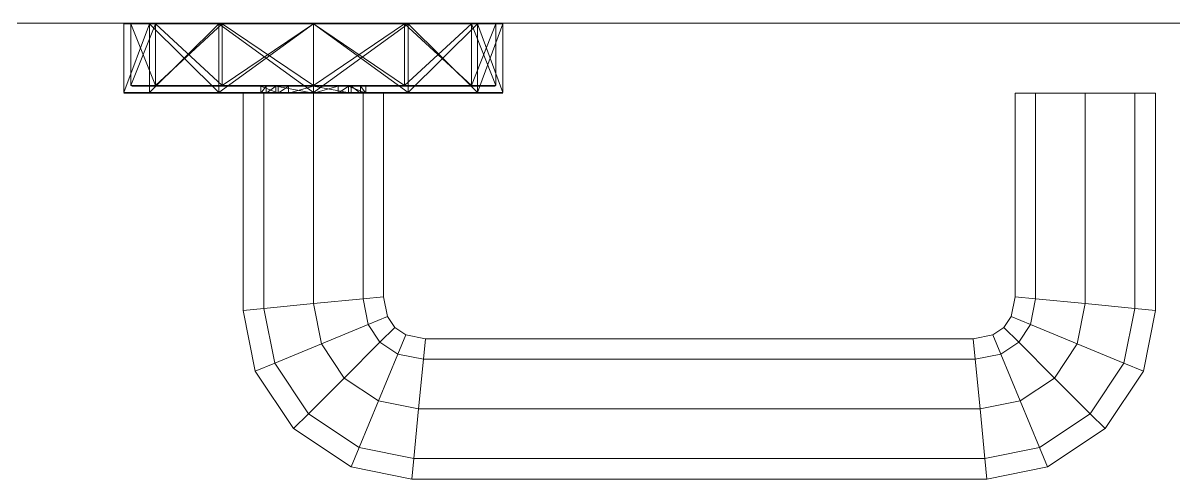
# Model space of a CAD drawing. Header units: millimetres. Extents: x -5300 to 98858, y -5196 to 93886.
# Drawn here: x 7620.6 to 7784.5, y 43045 to 43110 of the extents above; entities that cross this region are included whole.
import ezdxf

# ---------------------------------------------------------------- set-up
doc = ezdxf.new("R2010")
doc.units = ezdxf.units.MM
doc.layers.add('Двери', color=7, linetype='Continuous', lineweight=18, true_color=0x7f7f7f)

# ---------------------------------------------------------------- blocks, each defined once
blk = doc.blocks.new('Дп-14 - Дп-14-246260-Подвал')
at = {"layer": 'Двери', "color": 254, "true_color": 0xd4d4d4}
for p, q in [((8512, 43110), (6988, 43110)), ((6988, 43110), (8512, 43110)), ((8500, 43110), (7000, 43110)), ((7000, 43110), (8500, 43110)), ((8512, 43110), (7612, 43110)), ((8512, 43110), (7612, 43110)), ((7612, 43110), (8512, 43110)), ((7612, 43110), (8512, 43110)), ((7638.62, 43110), (7635, 43110)), ((7635, 43110), (7638.62, 43110)), ((7635, 43110), (7648.5, 43110)), ((7638.62, 43109.9), (7635, 43109.9)), ((7638.62, 43109.9), (7635, 43109.9)), ((7635, 43109.9), (7635, 43100.1)), ((7638.62, 43109.9), (7635, 43100.1)), ((7638.62, 43109.9), (7635, 43100.1)), ((7638.62, 43109.9), (7635, 43109.9)), ((7635, 43109.9), (7638.62, 43109.9)), ((7635, 43100.1), (7635, 43109.9)), ((7638.62, 43109.9), (7635, 43100.1)), ((7635, 43100.1), (7638.62, 43109.9)), ((7638.7, 43110), (7635.1, 43110)), ((7638.7, 43110), (7635.1, 43110)), ((7639.4, 43110), (7635.1, 43110)), ((7639.4, 43110), (7635.1, 43110)), ((7635.9, 43110), (7635.1, 43110)), ((7639.4, 43110), (7635.9, 43110)), ((7639.4, 43110), (7635.9, 43110)), ((7639.48, 43109.9), (7636, 43109.9)), ((7639.48, 43109.9), (7636, 43109.9)), ((7636, 43101.1), (7636, 43109.9)), ((7639.48, 43101.1), (7636, 43109.9)), ((7639.48, 43109.9), (7636, 43101.1)), ((7648.5, 43110), (7638.62, 43110)), ((7638.62, 43110), (7648.5, 43110)), ((7638.62, 43110), (7648.5, 43110)), ((7648.5, 43109.9), (7638.62, 43109.9)), ((7648.5, 43109.9), (7638.62, 43109.9)), ((7648.5, 43109.9), (7638.62, 43100.1)), ((7648.5, 43100.1), (7638.62, 43109.9)), ((7638.62, 43109.9), (7638.62, 43100.1)), ((7638.62, 43109.9), (7638.62, 43100.1)), ((7648.5, 43109.9), (7638.62, 43109.9)), ((7638.62, 43109.9), (7648.5, 43109.9)), ((7648.5, 43109.9), (7638.62, 43100.1)), ((7638.62, 43100.1), (7638.62, 43109.9)), ((7638.62, 43100.1), (7638.62, 43109.9)), ((7638.62, 43109.9), (7648.5, 43100.1)), ((7648.55, 43110), (7638.7, 43110)), ((7648.55, 43110), (7638.7, 43110)), ((7639.4, 43110), (7638.7, 43110)), ((7639.4, 43110), (7638.7, 43110)), ((7648.95, 43110), (7639.4, 43110)), ((7648.95, 43110), (7639.4, 43110)), ((7648.55, 43110), (7639.4, 43110)), ((7648.55, 43110), (7639.4, 43110)), ((7649, 43109.9), (7639.48, 43109.9)), ((7649, 43109.9), (7639.48, 43109.9)), ((7649, 43101.1), (7639.48, 43109.9)), ((7649, 43109.9), (7639.48, 43101.1)), ((7639.48, 43101.1), (7639.48, 43109.9)), ((7639.48, 43101.1), (7639.48, 43109.9)), ((7662, 43110), (7648.5, 43110)), ((7662, 43110), (7648.5, 43110)), ((7675.5, 43110), (7648.5, 43110)), ((7675.5, 43110), (7648.5, 43110)), ((7675.5, 43110), (7648.5, 43110)), ((7648.5, 43110), (7648.5, 43110)), ((7662, 43109.9), (7648.5, 43109.9)), ((7662, 43109.9), (7648.5, 43109.9)), ((7662, 43109.9), (7648.5, 43100.1)), ((7662, 43100.1), (7648.5, 43109.9)), ((7648.5, 43109.9), (7648.5, 43100.1)), ((7648.5, 43109.9), (7648.5, 43100.1)), ((7662, 43109.9), (7648.5, 43109.9)), ((7648.5, 43109.9), (7662, 43109.9)), ((7648.5, 43100.1), (7648.5, 43109.9)), ((7662, 43100.1), (7648.5, 43109.9)), ((7648.5, 43100.1), (7648.5, 43109.9)), ((7648.5, 43109.9), (7662, 43100.1)), ((7662, 43110), (7648.55, 43110)), ((7662, 43110), (7648.55, 43110)), ((7648.95, 43110), (7648.55, 43110)), ((7648.95, 43110), (7648.55, 43110)), ((7662, 43110), (7648.95, 43110)), ((7662, 43110), (7648.95, 43110)), ((7662, 43110), (7648.95, 43110)), ((7662, 43110), (7648.95, 43110)), ((7662, 43109.9), (7649, 43109.9)), ((7662, 43109.9), (7649, 43109.9)), ((7662, 43101.1), (7649, 43109.9)), ((7662, 43109.9), (7649, 43101.1)), ((7649, 43101.1), (7649, 43109.9)), ((7649, 43101.1), (7649, 43109.9)), ((7675.05, 43110), (7662, 43110)), ((7675.45, 43110), (7662, 43110)), ((7675.05, 43110), (7662, 43110)), ((7675.45, 43110), (7662, 43110)), ((7675.05, 43110), (7662, 43110)), ((7662, 43110), (7662, 43110)), ((7675.05, 43110), (7662, 43110)), ((7662, 43110), (7662, 43110)), ((7662, 43110), (7675.5, 43110)), ((7675.5, 43110), (7662, 43110)), ((7675.5, 43109.9), (7662, 43109.9)), ((7675, 43109.9), (7662, 43109.9)), ((7675, 43109.9), (7662, 43109.9)), ((7662, 43109.9), (7675.5, 43109.9)), ((7675.5, 43109.9), (7662, 43100.1)), ((7662, 43109.9), (7662, 43100.1)), ((7675, 43109.9), (7662, 43101.1)), ((7675, 43101.1), (7662, 43109.9)), ((7662, 43101.1), (7662, 43109.9)), ((7662, 43109.9), (7675.5, 43100.1)), ((7662, 43109.9), (7662, 43100.1)), ((7662, 43101.1), (7662, 43109.9)), ((7662, 43109.9), (7675.5, 43109.9)), ((7662, 43109.9), (7675.5, 43109.9)), ((7662, 43100.1), (7662, 43109.9)), ((7662, 43109.9), (7675.5, 43100.1)), ((7662, 43100.1), (7662, 43109.9)), ((7662, 43109.9), (7675.5, 43100.1)), ((7675, 43109.9), (7684.52, 43109.9)), ((7684.52, 43109.9), (7675, 43109.9)), ((7675, 43101.1), (7675, 43109.9)), ((7675, 43101.1), (7684.52, 43109.9)), ((7684.52, 43101.1), (7675, 43109.9)), ((7675, 43101.1), (7675, 43109.9)), ((7684.6, 43110), (7675.05, 43110)), ((7684.6, 43110), (7675.05, 43110)), ((7675.05, 43110), (7675.45, 43110)), ((7675.05, 43110), (7685.3, 43110)), ((7685.3, 43110), (7675.05, 43110)), ((7675.05, 43110), (7675.45, 43110)), ((7675.45, 43110), (7685.3, 43110)), ((7685.3, 43110), (7675.45, 43110)), ((7675.5, 43110), (7685.38, 43110)), ((7685.38, 43110), (7675.5, 43110)), ((7675.5, 43110), (7689, 43110)), ((7675.5, 43110), (7685.38, 43110)), ((7675.5, 43110), (7675.5, 43110)), ((7685.38, 43109.9), (7675.5, 43109.9)), ((7675.5, 43109.9), (7685.38, 43109.9)), ((7685.38, 43109.9), (7675.5, 43100.1)), ((7675.5, 43109.9), (7675.5, 43100.1)), ((7675.5, 43109.9), (7675.5, 43100.1)), ((7675.5, 43109.9), (7685.38, 43100.1)), ((7675.5, 43109.9), (7685.38, 43109.9)), ((7675.5, 43109.9), (7685.38, 43109.9)), ((7675.5, 43100.1), (7675.5, 43109.9)), ((7675.5, 43100.1), (7685.38, 43109.9)), ((7675.5, 43100.1), (7675.5, 43109.9)), ((7675.5, 43109.9), (7685.38, 43100.1)), ((7684.52, 43109.9), (7688, 43109.9)), ((7688, 43109.9), (7684.52, 43109.9)), ((7684.52, 43101.1), (7684.52, 43109.9)), ((7684.52, 43101.1), (7688, 43109.9)), ((7688, 43101.1), (7684.52, 43109.9)), ((7684.52, 43101.1), (7684.52, 43109.9)), ((7684.6, 43110), (7688.1, 43110)), ((7688.1, 43110), (7684.6, 43110)), ((7684.6, 43110), (7685.3, 43110)), ((7684.6, 43110), (7688.9, 43110)), ((7688.9, 43110), (7684.6, 43110)), ((7684.6, 43110), (7685.3, 43110)), ((7685.3, 43110), (7688.9, 43110)), ((7688.9, 43110), (7685.3, 43110)), ((7685.38, 43110), (7689, 43110)), ((7689, 43110), (7685.38, 43110)), ((7685.38, 43109.9), (7689, 43109.9)), ((7689, 43109.9), (7685.38, 43109.9)), ((7685.38, 43109.9), (7685.38, 43100.1)), ((7685.38, 43109.9), (7689, 43100.1)), ((7689, 43109.9), (7685.38, 43100.1)), ((7685.38, 43109.9), (7685.38, 43100.1)), ((7685.38, 43109.9), (7689, 43109.9)), ((7689, 43109.9), (7685.38, 43109.9)), ((7685.38, 43100.1), (7685.38, 43109.9)), ((7685.38, 43100.1), (7689, 43109.9)), ((7689, 43100.1), (7685.38, 43109.9)), ((7685.38, 43100.1), (7685.38, 43109.9)), ((7688, 43101.1), (7688, 43109.9)), ((7688.1, 43110), (7688.9, 43110)), ((7689, 43109.9), (7689, 43100.1)), ((7689, 43100.1), (7689, 43109.9)), ((7639.48, 43101.1), (7636, 43101.1)), ((7639.48, 43101.1), (7636, 43101.1)), ((7639.57, 43101), (7636.1, 43101)), ((7639.57, 43101), (7636.1, 43101)), ((7657, 43101), (7636.1, 43101)), ((7657, 43101), (7636.1, 43101)), ((7657, 43101), (7636.1, 43101)), ((7649, 43101.1), (7639.48, 43101.1)), ((7649, 43101.1), (7639.48, 43101.1)), ((7649.05, 43101), (7639.57, 43101)), ((7649.05, 43101), (7639.57, 43101)), ((7657, 43101), (7639.57, 43101)), ((7654.53, 43101), (7639.57, 43101)), ((7655.28, 43101), (7639.57, 43101)), ((7639.57, 43101), (7657, 43101)), ((7657, 43101), (7639.57, 43101)), ((7662, 43101.1), (7649, 43101.1)), ((7662, 43101.1), (7649, 43101.1)), ((7662, 43101), (7649.05, 43101)), ((7662, 43101), (7649.05, 43101)), ((7649.05, 43101), (7657, 43101)), ((7649.05, 43101), (7657, 43101)), ((7649.05, 43101), (7658.46, 43101)), ((7656.63, 43101), (7649.05, 43101)), ((7655.28, 43101), (7649.05, 43101)), ((7654.53, 43100), (7654.53, 43101)), ((7654.53, 43101), (7655.28, 43101)), ((7654.53, 43101), (7657, 43101)), ((7654.53, 43100), (7655.28, 43101)), ((7657, 43100), (7654.53, 43101)), ((7654.53, 43101), (7657, 43101)), ((7656.63, 43101), (7655.28, 43101)), ((7655.28, 43100), (7656.63, 43101)), ((7655.28, 43100), (7655.28, 43101)), ((7662, 43101), (7656.63, 43101)), ((7662, 43100), (7656.63, 43101)), ((7656.63, 43100), (7656.63, 43101)), ((7662, 43101), (7656.63, 43101)), ((7657, 43101), (7658.46, 43101)), ((7657, 43101), (7657, 43100)), ((7657, 43100), (7657, 43101)), ((7657, 43101), (7657, 43101)), ((7657, 43101), (7657, 43100)), ((7657, 43101), (7657, 43101)), ((7657, 43101), (7657, 43100)), ((7658.46, 43101), (7657, 43100)), ((7657, 43100), (7657, 43101)), ((7657, 43100), (7657, 43101)), ((7657, 43100), (7657, 43101)), ((7657, 43101), (7657, 43100)), ((7657, 43101), (7657, 43101)), ((7657, 43101), (7657, 43101)), ((7657, 43100), (7657, 43101)), ((7657, 43100), (7657, 43101)), ((7657, 43100), (7657, 43101)), ((7657, 43101), (7657, 43101)), ((7662, 43101), (7658.46, 43101)), ((7662, 43101), (7658.46, 43101)), ((7662, 43101), (7658.46, 43100)), ((7658.46, 43101), (7658.46, 43100)), ((7675, 43101.1), (7662, 43101.1)), ((7675, 43101.1), (7662, 43101.1)), ((7674.95, 43101), (7662, 43101)), ((7674.95, 43101), (7662, 43101)), ((7667.38, 43101), (7662, 43101)), ((7662, 43101), (7665.54, 43101)), ((7667.38, 43100), (7662, 43101)), ((7662, 43100), (7662, 43101)), ((7667.38, 43101), (7662, 43101)), ((7662, 43101), (7662, 43101)), ((7662, 43101), (7665.54, 43101)), ((7662, 43101), (7662, 43100)), ((7665.54, 43101), (7662, 43100)), ((7662, 43101), (7662, 43101)), ((7667, 43101), (7665.54, 43101)), ((7667, 43101), (7665.54, 43100)), ((7674.95, 43101), (7665.54, 43101)), ((7665.54, 43101), (7665.54, 43100)), ((7667, 43100), (7667, 43101)), ((7669.47, 43101), (7667, 43101)), ((7667, 43101), (7667, 43100)), ((7669.47, 43100), (7667, 43101)), ((7667, 43100), (7667, 43101)), ((7667, 43100), (7667, 43101)), ((7667, 43100), (7667, 43101)), ((7669.47, 43101), (7667, 43101)), ((7667, 43101), (7667, 43101)), ((7667, 43101), (7667, 43101)), ((7667, 43101), (7684.43, 43101)), ((7667, 43101), (7687.9, 43101)), ((7667, 43101), (7667, 43101)), ((7667, 43101), (7667, 43100)), ((7667, 43101), (7687.9, 43101)), ((7667, 43101), (7667, 43101)), ((7667, 43101), (7667, 43100)), ((7667, 43101), (7667, 43100)), ((7667, 43101), (7687.9, 43101)), ((7667, 43101), (7684.43, 43101)), ((7667, 43101), (7667, 43101)), ((7667, 43101), (7667, 43100)), ((7667, 43101), (7667, 43100)), ((7667, 43101), (7667, 43100)), ((7667, 43101), (7684.43, 43101)), ((7667, 43101), (7674.95, 43101)), ((7667, 43101), (7674.95, 43101)), ((7667.38, 43101), (7668.72, 43101)), ((7668.72, 43100), (7667.38, 43101)), ((7667.38, 43100), (7667.38, 43101)), ((7667.38, 43101), (7674.95, 43101)), ((7669.47, 43101), (7668.72, 43101)), ((7669.47, 43100), (7668.72, 43101)), ((7668.72, 43100), (7668.72, 43101)), ((7668.72, 43101), (7674.95, 43101)), ((7668.72, 43101), (7684.43, 43101)), ((7669.47, 43100), (7669.47, 43101)), ((7669.47, 43101), (7684.43, 43101)), ((7674.95, 43101), (7684.43, 43101)), ((7684.43, 43101), (7674.95, 43101)), ((7684.52, 43101.1), (7675, 43101.1)), ((7684.52, 43101.1), (7675, 43101.1)), ((7684.43, 43101), (7687.9, 43101)), ((7687.9, 43101), (7684.43, 43101)), ((7684.52, 43101.1), (7688, 43101.1)), ((7688, 43101.1), (7684.52, 43101.1)), ((7638.62, 43100.1), (7635, 43100.1)), ((7638.62, 43100.1), (7635, 43100.1)), ((7638.62, 43100.1), (7635, 43100.1)), ((7635, 43100.1), (7638.62, 43100.1)), ((7638.62, 43100), (7635, 43100)), ((7635, 43100), (7638.62, 43100)), ((7648.5, 43100), (7635, 43100)), ((7638.7, 43100), (7635.1, 43100)), ((7638.7, 43100), (7635.1, 43100)), ((7657, 43100), (7635.1, 43100)), ((7657, 43100), (7635.1, 43100)), ((7657, 43100), (7635.1, 43100)), ((7648.5, 43100.1), (7638.62, 43100.1)), ((7648.5, 43100.1), (7638.62, 43100.1)), ((7648.5, 43100.1), (7638.62, 43100.1)), ((7638.62, 43100.1), (7648.5, 43100.1)), ((7648.5, 43100), (7638.62, 43100)), ((7638.62, 43100), (7648.5, 43100)), ((7648.5, 43100), (7638.62, 43100)), ((7648.55, 43100), (7638.7, 43100)), ((7648.55, 43100), (7638.7, 43100)), ((7655.28, 43100), (7638.7, 43100)), ((7657, 43100), (7638.7, 43100)), ((7654.53, 43100), (7638.7, 43100)), ((7638.7, 43100), (7657, 43100)), ((7657, 43100), (7638.7, 43100)), ((7662, 43100.1), (7648.5, 43100.1)), ((7662, 43100.1), (7648.5, 43100.1)), ((7648.5, 43100.1), (7662, 43100.1)), ((7648.5, 43100.1), (7662, 43100.1)), ((7662, 43100), (7648.5, 43100)), ((7648.5, 43100), (7662, 43100)), ((7648.5, 43100), (7648.5, 43100)), ((7648.5, 43100), (7675.5, 43100)), ((7648.5, 43100), (7675.5, 43100)), ((7648.5, 43100), (7675.5, 43100)), ((7662, 43100), (7648.55, 43100)), ((7662, 43100), (7648.55, 43100)), ((7656.63, 43100), (7648.55, 43100)), ((7648.55, 43100), (7655.28, 43100)), ((7658.46, 43100), (7648.55, 43100)), ((7657, 43100), (7648.55, 43100)), ((7657, 43100), (7648.55, 43100)), ((7652, 43100), (7654.93, 43100)), ((7652, 43069.02), (7652, 43100)), ((7654.93, 43100), (7652, 43100)), ((7652, 43100), (7652, 43069.02)), ((7655.28, 43100), (7654.53, 43100)), ((7654.53, 43100), (7657, 43100)), ((7654.53, 43100), (7657, 43100)), ((7654.93, 43100), (7654.93, 43069.3)), ((7654.93, 43100), (7662, 43100)), ((7654.93, 43069.3), (7654.93, 43100)), ((7654.93, 43069.3), (7654.93, 43100)), ((7662, 43100), (7654.93, 43100)), ((7654.93, 43100), (7654.93, 43069.3)), ((7656.63, 43100), (7655.28, 43100)), ((7662, 43100), (7656.63, 43100)), ((7662, 43100), (7656.63, 43100)), ((7658.46, 43100), (7657, 43100)), ((7657, 43100), (7657, 43100)), ((7657, 43100), (7657, 43100)), ((7657, 43100), (7657, 43100)), ((7657, 43100), (7657, 43100)), ((7657, 43100), (7657, 43100)), ((7662, 43100), (7658.46, 43100)), ((7662, 43100), (7658.46, 43100)), ((7675.5, 43100.1), (7662, 43100.1)), ((7675.5, 43100.1), (7662, 43100.1)), ((7662, 43100.1), (7675.5, 43100.1)), ((7662, 43100.1), (7675.5, 43100.1)), ((7675.45, 43100), (7662, 43100)), ((7675.45, 43100), (7662, 43100)), ((7667.38, 43100), (7662, 43100)), ((7665.54, 43100), (7662, 43100)), ((7667.38, 43100), (7662, 43100)), ((7662, 43100), (7662, 43100)), ((7665.54, 43100), (7662, 43100)), ((7662, 43100), (7662, 43100)), ((7662, 43100), (7675.5, 43100)), ((7662, 43100), (7675.5, 43100)), ((7662, 43100), (7662, 43070)), ((7662, 43100), (7669.07, 43100)), ((7662, 43070), (7662, 43100)), ((7662, 43070), (7662, 43100)), ((7669.07, 43100), (7662, 43100)), ((7662, 43100), (7662, 43070)), ((7667, 43100), (7665.54, 43100)), ((7665.54, 43100), (7675.45, 43100)), ((7669.47, 43100), (7667, 43100)), ((7669.47, 43100), (7667, 43100)), ((7667, 43100), (7667, 43100)), ((7667, 43100), (7685.3, 43100)), ((7667, 43100), (7667, 43100)), ((7667, 43100), (7688.9, 43100)), ((7667, 43100), (7667, 43100)), ((7667, 43100), (7675.45, 43100)), ((7667, 43100), (7667, 43100)), ((7667, 43100), (7675.45, 43100)), ((7667, 43100), (7685.3, 43100)), ((7667, 43100), (7667, 43100)), ((7667, 43100), (7688.9, 43100)), ((7667, 43100), (7685.3, 43100)), ((7667, 43100), (7688.9, 43100)), ((7668.72, 43100), (7667.38, 43100)), ((7675.45, 43100), (7667.38, 43100)), ((7669.47, 43100), (7668.72, 43100)), ((7685.3, 43100), (7668.72, 43100)), ((7675.45, 43100), (7668.72, 43100)), ((7669.07, 43100), (7669.07, 43070.7)), ((7669.07, 43100), (7672, 43100)), ((7669.07, 43070.7), (7669.07, 43100)), ((7669.07, 43070.7), (7669.07, 43100)), ((7672, 43100), (7669.07, 43100)), ((7669.07, 43100), (7669.07, 43070.7)), ((7669.47, 43100), (7685.3, 43100)), ((7672, 43100), (7672, 43070.98)), ((7672, 43070.98), (7672, 43100)), ((7685.3, 43100), (7675.45, 43100)), ((7675.45, 43100), (7685.3, 43100)), ((7675.5, 43100.1), (7685.38, 43100.1)), ((7675.5, 43100.1), (7685.38, 43100.1)), ((7675.5, 43100.1), (7685.38, 43100.1)), ((7675.5, 43100.1), (7685.38, 43100.1)), ((7675.5, 43100), (7685.38, 43100)), ((7685.38, 43100), (7675.5, 43100)), ((7675.5, 43100), (7675.5, 43100)), ((7685.38, 43100), (7675.5, 43100)), ((7689, 43100), (7675.5, 43100)), ((7685.3, 43100), (7688.9, 43100)), ((7688.9, 43100), (7685.3, 43100)), ((7685.38, 43100.1), (7689, 43100.1)), ((7689, 43100.1), (7685.38, 43100.1)), ((7685.38, 43100.1), (7689, 43100.1)), ((7689, 43100.1), (7685.38, 43100.1)), ((7685.38, 43100), (7689, 43100)), ((7689, 43100), (7685.38, 43100)), ((7764.93, 43100), (7762, 43100)), ((7762, 43100), (7764.93, 43100)), ((7762, 43070.98), (7762, 43100)), ((7762, 43100), (7764.93, 43100)), ((7764.93, 43100), (7762, 43100)), ((7762, 43100), (7762, 43070.98)), ((7772, 43100), (7764.93, 43100)), ((7764.93, 43100), (7772, 43100)), ((7764.93, 43070.7), (7764.93, 43100)), ((7764.93, 43100), (7772, 43100)), ((7764.93, 43100), (7764.93, 43070.7)), ((7764.93, 43070.7), (7764.93, 43100)), ((7772, 43100), (7764.93, 43100)), ((7764.93, 43100), (7764.93, 43070.7)), ((7772, 43070), (7772, 43100)), ((7772, 43100), (7779.07, 43100)), ((7779.07, 43100), (7772, 43100)), ((7772, 43100), (7779.07, 43100)), ((7772, 43100), (7772, 43070)), ((7772, 43070), (7772, 43100)), ((7779.07, 43100), (7772, 43100)), ((7772, 43100), (7772, 43070)), ((7779.07, 43069.3), (7779.07, 43100)), ((7779.07, 43100), (7782, 43100)), ((7779.07, 43100), (7779.07, 43069.3)), ((7782, 43100), (7779.07, 43100)), ((7779.07, 43100), (7782, 43100)), ((7782, 43100), (7779.07, 43100)), ((7779.07, 43100), (7779.07, 43069.3)), ((7779.07, 43069.3), (7779.07, 43100)), ((7782, 43100), (7782, 43069.02)), ((7782, 43069.02), (7782, 43100)), ((7672, 43070.98), (7669.07, 43070.7)), ((7669.07, 43070.7), (7672, 43070.98)), ((7669.07, 43070.7), (7672, 43070.98)), ((7672, 43070.98), (7669.07, 43070.7)), ((7672, 43070.98), (7672.56, 43068.16)), ((7672.56, 43068.16), (7672, 43070.98)), ((7761.44, 43068.16), (7762, 43070.98)), ((7762, 43070.98), (7761.44, 43068.16)), ((7762, 43070.98), (7764.93, 43070.7)), ((7764.93, 43070.7), (7762, 43070.98)), ((7762, 43070.98), (7764.93, 43070.7)), ((7764.93, 43070.7), (7762, 43070.98)), ((7654.93, 43069.3), (7652, 43069.02)), ((7652, 43069.02), (7654.93, 43069.3)), ((7652, 43069.02), (7654.93, 43069.3)), ((7654.93, 43069.3), (7652, 43069.02)), ((7662, 43070), (7654.93, 43069.3)), ((7654.93, 43069.3), (7662, 43070)), ((7654.93, 43069.3), (7662, 43070)), ((7662, 43070), (7654.93, 43069.3)), ((7654.93, 43069.3), (7656.48, 43061.5)), ((7656.48, 43061.5), (7654.93, 43069.3)), ((7656.48, 43061.5), (7654.93, 43069.3)), ((7654.93, 43069.3), (7656.48, 43061.5)), ((7669.07, 43070.7), (7662, 43070)), ((7662, 43070), (7669.07, 43070.7)), ((7662, 43070), (7669.07, 43070.7)), ((7669.07, 43070.7), (7662, 43070)), ((7662, 43070), (7663.14, 43064.26)), ((7663.14, 43064.26), (7662, 43070)), ((7663.14, 43064.26), (7662, 43070)), ((7662, 43070), (7663.14, 43064.26)), ((7669.07, 43070.7), (7669.8, 43067.02)), ((7669.8, 43067.02), (7669.07, 43070.7)), ((7669.8, 43067.02), (7669.07, 43070.7)), ((7669.07, 43070.7), (7669.8, 43067.02)), ((7764.2, 43067.02), (7764.93, 43070.7)), ((7764.93, 43070.7), (7764.2, 43067.02)), ((7764.93, 43070.7), (7764.2, 43067.02)), ((7764.2, 43067.02), (7764.93, 43070.7)), ((7764.93, 43070.7), (7772, 43070)), ((7772, 43070), (7764.93, 43070.7)), ((7764.93, 43070.7), (7772, 43070)), ((7772, 43070), (7764.93, 43070.7)), ((7770.86, 43064.26), (7772, 43070)), ((7772, 43070), (7770.86, 43064.26)), ((7772, 43070), (7770.86, 43064.26)), ((7770.86, 43064.26), (7772, 43070)), ((7772, 43070), (7779.07, 43069.3)), ((7779.07, 43069.3), (7772, 43070)), ((7779.07, 43069.3), (7772, 43070)), ((7772, 43070), (7779.07, 43069.3)), ((7777.52, 43061.5), (7779.07, 43069.3)), ((7779.07, 43069.3), (7777.52, 43061.5)), ((7779.07, 43069.3), (7777.52, 43061.5)), ((7777.52, 43061.5), (7779.07, 43069.3)), ((7779.07, 43069.3), (7782, 43069.02)), ((7782, 43069.02), (7779.07, 43069.3)), ((7782, 43069.02), (7779.07, 43069.3)), ((7779.07, 43069.3), (7782, 43069.02)), ((7653.72, 43060.36), (7652, 43069.02)), ((7652, 43069.02), (7653.72, 43060.36)), ((7672.56, 43068.16), (7669.8, 43067.02)), ((7669.8, 43067.02), (7672.56, 43068.16)), ((7669.8, 43067.02), (7672.56, 43068.16)), ((7672.56, 43068.16), (7669.8, 43067.02)), ((7672.56, 43068.16), (7673.6, 43066.6)), ((7673.6, 43066.6), (7672.56, 43068.16)), ((7760.4, 43066.6), (7761.44, 43068.16)), ((7761.44, 43068.16), (7760.4, 43066.6)), ((7761.44, 43068.16), (7764.2, 43067.02)), ((7764.2, 43067.02), (7761.44, 43068.16)), ((7764.2, 43067.02), (7761.44, 43068.16)), ((7761.44, 43068.16), (7764.2, 43067.02)), ((7782, 43069.02), (7780.28, 43060.36)), ((7780.28, 43060.36), (7782, 43069.02)), ((7669.8, 43067.02), (7663.14, 43064.26)), ((7663.14, 43064.26), (7669.8, 43067.02)), ((7663.14, 43064.26), (7669.8, 43067.02)), ((7669.8, 43067.02), (7663.14, 43064.26)), ((7669.8, 43067.02), (7671.49, 43064.49)), ((7671.49, 43064.49), (7669.8, 43067.02)), ((7671.49, 43064.49), (7669.8, 43067.02)), ((7669.8, 43067.02), (7671.49, 43064.49)), ((7673.6, 43066.6), (7671.49, 43064.49)), ((7671.49, 43064.49), (7673.6, 43066.6)), ((7671.49, 43064.49), (7673.6, 43066.6)), ((7673.6, 43066.6), (7671.49, 43064.49)), ((7673.6, 43066.6), (7675.16, 43065.56)), ((7675.16, 43065.56), (7673.6, 43066.6)), ((7758.84, 43065.56), (7760.4, 43066.6)), ((7760.4, 43066.6), (7758.84, 43065.56)), ((7760.4, 43066.6), (7762.51, 43064.49)), ((7762.51, 43064.49), (7760.4, 43066.6)), ((7762.51, 43064.49), (7760.4, 43066.6)), ((7760.4, 43066.6), (7762.51, 43064.49)), ((7762.51, 43064.49), (7764.2, 43067.02)), ((7764.2, 43067.02), (7762.51, 43064.49)), ((7764.2, 43067.02), (7762.51, 43064.49)), ((7762.51, 43064.49), (7764.2, 43067.02)), ((7764.2, 43067.02), (7770.86, 43064.26)), ((7770.86, 43064.26), (7764.2, 43067.02)), ((7770.86, 43064.26), (7764.2, 43067.02)), ((7764.2, 43067.02), (7770.86, 43064.26)), ((7671.49, 43064.49), (7666.39, 43059.39)), ((7666.39, 43059.39), (7671.49, 43064.49)), ((7666.39, 43059.39), (7671.49, 43064.49)), ((7671.49, 43064.49), (7666.39, 43059.39)), ((7671.49, 43064.49), (7674.02, 43062.8)), ((7674.02, 43062.8), (7671.49, 43064.49)), ((7674.02, 43062.8), (7671.49, 43064.49)), ((7671.49, 43064.49), (7674.02, 43062.8)), ((7675.16, 43065.56), (7674.02, 43062.8)), ((7674.02, 43062.8), (7675.16, 43065.56)), ((7674.02, 43062.8), (7675.16, 43065.56)), ((7675.16, 43065.56), (7674.02, 43062.8)), ((7675.16, 43065.56), (7677.98, 43065)), ((7677.98, 43065), (7675.16, 43065.56)), ((7677.98, 43065), (7677.7, 43062.07)), ((7677.7, 43062.07), (7677.98, 43065)), ((7677.7, 43062.07), (7677.98, 43065)), ((7677.98, 43065), (7677.7, 43062.07)), ((7677.98, 43065), (7756.02, 43065)), ((7756.02, 43065), (7677.98, 43065)), ((7756.02, 43065), (7758.84, 43065.56)), ((7758.84, 43065.56), (7756.02, 43065)), ((7756.02, 43065), (7756.3, 43062.07)), ((7756.3, 43062.07), (7756.02, 43065)), ((7756.3, 43062.07), (7756.02, 43065)), ((7756.02, 43065), (7756.3, 43062.07)), ((7758.84, 43065.56), (7759.98, 43062.8)), ((7759.98, 43062.8), (7758.84, 43065.56)), ((7759.98, 43062.8), (7758.84, 43065.56)), ((7758.84, 43065.56), (7759.98, 43062.8)), ((7759.98, 43062.8), (7762.51, 43064.49)), ((7762.51, 43064.49), (7759.98, 43062.8)), ((7762.51, 43064.49), (7759.98, 43062.8)), ((7759.98, 43062.8), (7762.51, 43064.49)), ((7762.51, 43064.49), (7767.61, 43059.39)), ((7767.61, 43059.39), (7762.51, 43064.49)), ((7767.61, 43059.39), (7762.51, 43064.49)), ((7762.51, 43064.49), (7767.61, 43059.39)), ((7663.14, 43064.26), (7656.48, 43061.5)), ((7656.48, 43061.5), (7663.14, 43064.26)), ((7656.48, 43061.5), (7663.14, 43064.26)), ((7663.14, 43064.26), (7656.48, 43061.5)), ((7663.14, 43064.26), (7666.39, 43059.39)), ((7666.39, 43059.39), (7663.14, 43064.26)), ((7666.39, 43059.39), (7663.14, 43064.26)), ((7663.14, 43064.26), (7666.39, 43059.39)), ((7674.02, 43062.8), (7671.26, 43056.14)), ((7671.26, 43056.14), (7674.02, 43062.8)), ((7671.26, 43056.14), (7674.02, 43062.8)), ((7674.02, 43062.8), (7671.26, 43056.14)), ((7674.02, 43062.8), (7677.7, 43062.07)), ((7677.7, 43062.07), (7674.02, 43062.8)), ((7677.7, 43062.07), (7674.02, 43062.8)), ((7674.02, 43062.8), (7677.7, 43062.07)), ((7756.3, 43062.07), (7759.98, 43062.8)), ((7759.98, 43062.8), (7756.3, 43062.07)), ((7759.98, 43062.8), (7756.3, 43062.07)), ((7756.3, 43062.07), (7759.98, 43062.8)), ((7759.98, 43062.8), (7762.74, 43056.14)), ((7762.74, 43056.14), (7759.98, 43062.8)), ((7762.74, 43056.14), (7759.98, 43062.8)), ((7759.98, 43062.8), (7762.74, 43056.14)), ((7767.61, 43059.39), (7770.86, 43064.26)), ((7770.86, 43064.26), (7767.61, 43059.39)), ((7770.86, 43064.26), (7767.61, 43059.39)), ((7767.61, 43059.39), (7770.86, 43064.26)), ((7770.86, 43064.26), (7777.52, 43061.5)), ((7777.52, 43061.5), (7770.86, 43064.26)), ((7777.52, 43061.5), (7770.86, 43064.26)), ((7770.86, 43064.26), (7777.52, 43061.5)), ((7656.48, 43061.5), (7653.72, 43060.36)), ((7653.72, 43060.36), (7656.48, 43061.5)), ((7653.72, 43060.36), (7656.48, 43061.5)), ((7656.48, 43061.5), (7653.72, 43060.36)), ((7656.48, 43061.5), (7661.3, 43054.3)), ((7661.3, 43054.3), (7656.48, 43061.5)), ((7661.3, 43054.3), (7656.48, 43061.5)), ((7656.48, 43061.5), (7661.3, 43054.3)), ((7677.7, 43062.07), (7677, 43055)), ((7677, 43055), (7677.7, 43062.07)), ((7677, 43055), (7677.7, 43062.07)), ((7677.7, 43062.07), (7677, 43055)), ((7677.7, 43062.07), (7756.3, 43062.07)), ((7756.3, 43062.07), (7677.7, 43062.07)), ((7756.3, 43062.07), (7677.7, 43062.07)), ((7677.7, 43062.07), (7756.3, 43062.07)), ((7756.3, 43062.07), (7757, 43055)), ((7757, 43055), (7756.3, 43062.07)), ((7757, 43055), (7756.3, 43062.07)), ((7756.3, 43062.07), (7757, 43055)), ((7772.7, 43054.3), (7777.52, 43061.5)), ((7777.52, 43061.5), (7772.7, 43054.3)), ((7777.52, 43061.5), (7772.7, 43054.3)), ((7772.7, 43054.3), (7777.52, 43061.5)), ((7777.52, 43061.5), (7780.28, 43060.36)), ((7780.28, 43060.36), (7777.52, 43061.5)), ((7780.28, 43060.36), (7777.52, 43061.5)), ((7777.52, 43061.5), (7780.28, 43060.36)), ((7659.18, 43052.18), (7653.72, 43060.36)), ((7653.72, 43060.36), (7659.18, 43052.18)), ((7666.39, 43059.39), (7661.3, 43054.3)), ((7661.3, 43054.3), (7666.39, 43059.39)), ((7661.3, 43054.3), (7666.39, 43059.39)), ((7666.39, 43059.39), (7661.3, 43054.3)), ((7666.39, 43059.39), (7671.26, 43056.14)), ((7671.26, 43056.14), (7666.39, 43059.39)), ((7671.26, 43056.14), (7666.39, 43059.39)), ((7666.39, 43059.39), (7671.26, 43056.14)), ((7762.74, 43056.14), (7767.61, 43059.39)), ((7767.61, 43059.39), (7762.74, 43056.14)), ((7767.61, 43059.39), (7762.74, 43056.14)), ((7762.74, 43056.14), (7767.61, 43059.39)), ((7767.61, 43059.39), (7772.7, 43054.3)), ((7772.7, 43054.3), (7767.61, 43059.39)), ((7772.7, 43054.3), (7767.61, 43059.39)), ((7767.61, 43059.39), (7772.7, 43054.3)), ((7780.28, 43060.36), (7774.82, 43052.18)), ((7774.82, 43052.18), (7780.28, 43060.36)), ((7671.26, 43056.14), (7668.5, 43049.48)), ((7668.5, 43049.48), (7671.26, 43056.14)), ((7668.5, 43049.48), (7671.26, 43056.14)), ((7671.26, 43056.14), (7668.5, 43049.48)), ((7671.26, 43056.14), (7677, 43055)), ((7677, 43055), (7671.26, 43056.14)), ((7677, 43055), (7671.26, 43056.14)), ((7671.26, 43056.14), (7677, 43055)), ((7757, 43055), (7762.74, 43056.14)), ((7762.74, 43056.14), (7757, 43055)), ((7762.74, 43056.14), (7757, 43055)), ((7757, 43055), (7762.74, 43056.14)), ((7762.74, 43056.14), (7765.5, 43049.48)), ((7765.5, 43049.48), (7762.74, 43056.14)), ((7765.5, 43049.48), (7762.74, 43056.14)), ((7762.74, 43056.14), (7765.5, 43049.48)), ((7677, 43055), (7676.3, 43047.93)), ((7676.3, 43047.93), (7677, 43055)), ((7676.3, 43047.93), (7677, 43055)), ((7677, 43055), (7676.3, 43047.93)), ((7677, 43055), (7757, 43055)), ((7757, 43055), (7677, 43055)), ((7757, 43055), (7677, 43055)), ((7677, 43055), (7757, 43055)), ((7757, 43055), (7757.7, 43047.93)), ((7757.7, 43047.93), (7757, 43055)), ((7757.7, 43047.93), (7757, 43055)), ((7757, 43055), (7757.7, 43047.93)), ((7661.3, 43054.3), (7659.18, 43052.18)), ((7659.18, 43052.18), (7661.3, 43054.3)), ((7659.18, 43052.18), (7661.3, 43054.3)), ((7661.3, 43054.3), (7659.18, 43052.18)), ((7661.3, 43054.3), (7668.5, 43049.48)), ((7668.5, 43049.48), (7661.3, 43054.3)), ((7668.5, 43049.48), (7661.3, 43054.3)), ((7661.3, 43054.3), (7668.5, 43049.48)), ((7765.5, 43049.48), (7772.7, 43054.3)), ((7772.7, 43054.3), (7765.5, 43049.48)), ((7772.7, 43054.3), (7765.5, 43049.48)), ((7765.5, 43049.48), (7772.7, 43054.3)), ((7772.7, 43054.3), (7774.82, 43052.18)), ((7774.82, 43052.18), (7772.7, 43054.3)), ((7774.82, 43052.18), (7772.7, 43054.3)), ((7772.7, 43054.3), (7774.82, 43052.18)), ((7667.36, 43046.72), (7659.18, 43052.18)), ((7659.18, 43052.18), (7667.36, 43046.72)), ((7774.82, 43052.18), (7766.64, 43046.72)), ((7766.64, 43046.72), (7774.82, 43052.18)), ((7668.5, 43049.48), (7667.36, 43046.72)), ((7667.36, 43046.72), (7668.5, 43049.48)), ((7667.36, 43046.72), (7668.5, 43049.48)), ((7668.5, 43049.48), (7667.36, 43046.72)), ((7668.5, 43049.48), (7676.3, 43047.93)), ((7676.3, 43047.93), (7668.5, 43049.48)), ((7676.3, 43047.93), (7668.5, 43049.48)), ((7668.5, 43049.48), (7676.3, 43047.93)), ((7676.3, 43047.93), (7676.02, 43045)), ((7676.02, 43045), (7676.3, 43047.93)), ((7676.02, 43045), (7676.3, 43047.93)), ((7676.3, 43047.93), (7676.02, 43045)), ((7676.3, 43047.93), (7757.7, 43047.93)), ((7757.7, 43047.93), (7676.3, 43047.93)), ((7757.7, 43047.93), (7676.3, 43047.93)), ((7676.3, 43047.93), (7757.7, 43047.93)), ((7757.7, 43047.93), (7765.5, 43049.48)), ((7765.5, 43049.48), (7757.7, 43047.93)), ((7765.5, 43049.48), (7757.7, 43047.93)), ((7757.7, 43047.93), (7765.5, 43049.48)), ((7757.7, 43047.93), (7757.98, 43045)), ((7757.98, 43045), (7757.7, 43047.93)), ((7757.98, 43045), (7757.7, 43047.93)), ((7757.7, 43047.93), (7757.98, 43045)), ((7765.5, 43049.48), (7766.64, 43046.72)), ((7766.64, 43046.72), (7765.5, 43049.48)), ((7766.64, 43046.72), (7765.5, 43049.48)), ((7765.5, 43049.48), (7766.64, 43046.72)), ((7676.02, 43045), (7667.36, 43046.72)), ((7667.36, 43046.72), (7676.02, 43045)), ((7766.64, 43046.72), (7757.98, 43045)), ((7757.98, 43045), (7766.64, 43046.72)), ((7757.98, 43045), (7676.02, 43045)), ((7676.02, 43045), (7757.98, 43045))]:
    blk.add_line(p, q, dxfattribs=at)
blk = doc.blocks.new('Дп-14 - Дп-14-246264-Подвал')
blk.add_blockref('Дп-14 - Дп-14-246260-Подвал', (0, 0))

msp = doc.modelspace()

# ---------------------------------------------------------------- block references
at = {"layer": 'Двери', "color": 254, "true_color": 0xd4d4d4}
msp.add_blockref('Дп-14 - Дп-14-246264-Подвал', (0, 0), dxfattribs=at)

doc.saveas('drawing.dxf')
